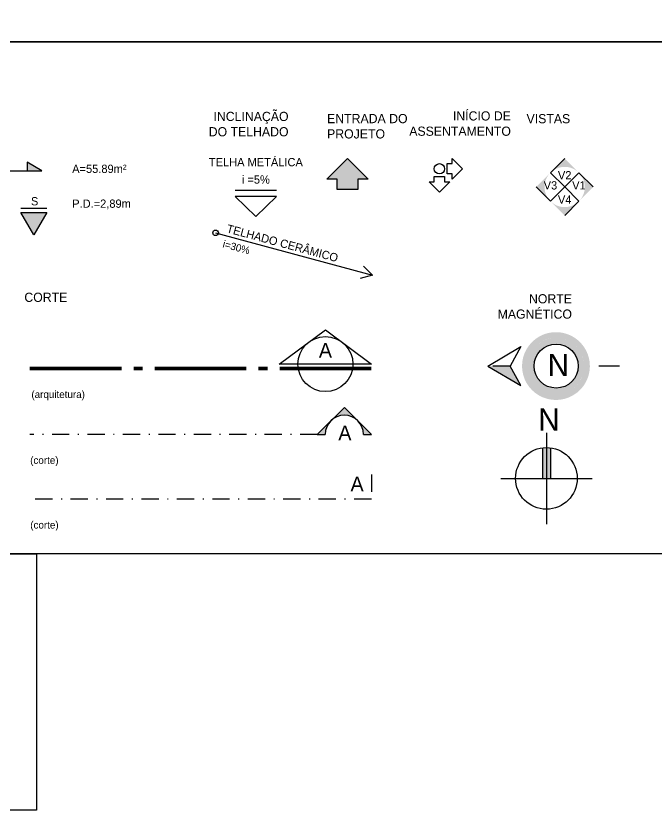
# Model space of a CAD drawing. Header units: centimetres. Extents: x 30244 to 591333, y -111940 to 104227.
# Drawn here: x 40370.5 to 40440.2, y -70881.3 to -70794.8 of the extents above; entities that cross this region are included whole.
import ezdxf
from ezdxf.enums import TextEntityAlignment as Align

# ---------------------------------------------------------------- set-up
doc = ezdxf.new("R2010")
doc.units = ezdxf.units.CM
doc.header["$LTSCALE"] = 4
doc.linetypes.add('DASHDOT', pattern=[25.4, 12.7, -6.35, 0, -6.35])
doc.layers.add('B-CORTE', color=4, linetype='DASHDOT')
doc.layers.add('B-SIMBOLOS', color=2, linetype='Continuous')
doc.layers.add('C-TEXTO-01', color=2, linetype='Continuous', lineweight=20)
doc.layers.add('C-TEXTO-03', color=2, linetype='Continuous', lineweight=20)
doc.styles.add('RSA', font='arial.ttf')
doc.styles.add('S0', font='ERASDEMI.TTF')
doc.styles.add('S2', font='romans.shx', dxfattribs={"height": 0.2})
doc.styles.add('Símbolos', font='ERASLGHT.TTF')

# ---------------------------------------------------------------- blocks, each defined once
blk = doc.blocks.new('*U42')
blk.add_hatch(color=256).paths.add_polyline_path([(0.485, 0.485), (0.97, 0), (0.485, -0.485, 0.414214)])
for p, q in [((0.485, 0.485), (0, 0)), ((0.97, 0), (0.485, 0.485)), ((0, 0), (0.485, -0.485))]:
    blk.add_line(p, q)
at = {"layer": 'B-SIMBOLOS', "style": 'S2'}
blk.add_attdef('V1-V2-V3-V4', text='', height=0.2, dxfattribs=at).set_placement((0.485, -0.086), align=Align.CENTER)
blk = doc.blocks.new('*U29')
blk.add_hatch(color=256).paths.add_polyline_path([(0.485, -0.485), (0, -0.97), (-0.485, -0.485, 0.414214)])
for p, q in [((0, 0), (-0.485, -0.485)), ((0.485, -0.485), (0, 0)), ((0, -0.97), (0.485, -0.485))]:
    blk.add_line(p, q)
at = {"layer": 'B-SIMBOLOS', "style": 'S2'}
blk.add_attdef('V1-V2-V3-V4', text='', height=0.2, dxfattribs=at).set_placement((0, -0.571), align=Align.CENTER)
blk = doc.blocks.new('*U30')
blk.add_hatch(color=256).paths.add_polyline_path([(-0.485, -0.485), (-0.97, 0), (-0.485, 0.485, 0.414214)])
for p, q in [((0, 0), (-0.485, 0.485)), ((-0.485, -0.485), (0, 0)), ((-0.97, 0), (-0.485, -0.485))]:
    blk.add_line(p, q)
at = {"layer": 'B-SIMBOLOS', "style": 'S2'}
blk.add_attdef('V1-V2-V3-V4', text='', height=0.2, dxfattribs=at).set_placement((-0.485, -0.086), align=Align.CENTER)
blk = doc.blocks.new('*U31')
blk.add_hatch(color=256).paths.add_polyline_path([(-0.485, 0.485), (0, 0.97), (0.485, 0.485, 0.414214)])
for p, q in [((0, 0.97), (-0.485, 0.485)), ((-0.485, 0.485), (0, 0)), ((0, 0), (0.485, 0.485))]:
    blk.add_line(p, q)
at = {"layer": 'B-SIMBOLOS', "style": 'S2'}
blk.add_attdef('V1-V2-V3-V4', text='', height=0.2, dxfattribs=at).set_placement((0, 0.399), align=Align.CENTER)
blk = doc.blocks.new('*U33')
blk.add_line((-0.45, 0.573), (0.45, 0.573))
blk.add_lwpolyline([(0, 0), (0.45, 0.433), (-0.45, 0.433)], close=True)
at = {"style": 'S2'}
for tag, p in [('COBERTURA', (0, 1.092)), ('INCLINAÇÃO', (0, 0.713))]:
    blk.add_attdef(tag, text='', height=0.2, dxfattribs=at).set_placement(p, align=Align.CENTER)
blk = doc.blocks.new('*U48')
blk.add_line((-1779.84, 292.55), (-1792.34, 292.55))
blk.add_lwpolyline([(-1786.09, 279.72), (-1792.34, 290.55), (-1779.84, 290.55)], close=True)
at = {"layer": 'C-TEXTO-01', "style": 'Símbolos'}
blk.add_text('S', height=4, dxfattribs=at).set_placement((-1787.45, 294.03))
blk = doc.blocks.new('A$C114277C9')
h = blk.add_hatch(color=256)
h.dxf.hatch_style = 1
h.paths.add_polyline_path([(852, 148), (852, 0), (1109, 0)])
for p, q in [((1109, 0), (852, 148)), ((852, 148), (852, 0)), ((0, 0), (1109, 0))]:
    blk.add_line(p, q)
blk = doc.blocks.new('SENTIDO INCL')
for p, q in [((0, 0), (295, 0)), ((295, 0), (275.1, 11.5)), ((295, 0), (275.1, -11.5))]:
    blk.add_line(p, q)
blk.add_circle((0, 0), 5)
at = {"color": 7, "style": 'RSA'}
for tag, p in [('SENTIDO', (17.9, 6)), ('INCLINAÇÃO', (18.3, -22.1))]:
    blk.add_attdef(tag, p, '', height=15, dxfattribs=at)
blk = doc.blocks.new('*U28')
for p, q in [((-0.5, 0.25), (0, 0.75)), ((0, 0.75), (0.5, 0.25)), ((-0.25, 0.25), (-0.5, 0.25)), ((-0.25, 0), (-0.25, 0.25)), ((0.5, 0.25), (0.25, 0.25)), ((0.25, 0.25), (0.25, 0)), ((0.25, 0), (-0.25, 0))]:
    blk.add_line(p, q)
blk = doc.blocks.new('*U41')
for p, q in [((0.312, 0.25), (0.562, 0)), ((0.312, 0.125), (0.312, 0.25)), ((0.187, -0.125), (0.187, 0.125)), ((0.187, 0.125), (0.312, 0.125)), ((0.562, 0), (0.312, -0.25)), ((-0.125, -0.313), (-0.125, -0.187)), ((-0.125, -0.187), (0.125, -0.187)), ((0.125, -0.187), (0.125, -0.313)), ((0.312, -0.125), (0.187, -0.125)), ((0.312, -0.25), (0.312, -0.125)), ((0, -0.562), (-0.25, -0.313)), ((-0.25, -0.313), (-0.125, -0.313)), ((0.25, -0.313), (0, -0.562)), ((0.125, -0.313), (0.25, -0.313))]:
    blk.add_line(p, q)
blk.add_circle((0, 0), 0.125)
blk = doc.blocks.new('*U40')
blk.add_lwpolyline([(40.25, 5.28), (46.53, 0.6), (33.97, 0.6)], close=True)
at = {"ltscale": 0.7, "const_width": 0.5}
for points in [[(12.5, 0), (0, 0)], [(15.37, 0), (14.12, 0)], [(29.5, 0), (17, 0)], [(32.37, 0), (31.12, 0)], [(46.5, 0), (34, 0)]]:
    blk.add_lwpolyline(points, dxfattribs=at)
blk.add_circle((40.25, 0.6), 3.75)
at = {"style": 'S0'}
blk.add_attdef('LETRA_CORTE', text='', height=2, dxfattribs=at).set_placement((40.25, 2.48), align=Align.MIDDLE_CENTER)
blk = doc.blocks.new('A$C7EF14637')
at = {"layer": 'B-SIMBOLOS'}
h = blk.add_hatch(color=251, dxfattribs=at)
h.dxf.hatch_style = 1
h.set_gradient(color1=(90, 98, 114), color2=(235, 235, 235), tint=0.01, name='INVCYLINDER')
h.paths.add_polyline_path([(48.32, -14.64, 1), (25.76, 14.63, 1)])
h.paths.add_polyline_path([(27.68, 12.14, -1), (46.4, -12.15, -1)], flags=16)
h.paths.add_polyline_path([(29.67, 9.56, -1), (44.42, -9.58, -1)], flags=0)
h.paths.add_polyline_path([(35.01, -8.05), (33.9, -6.62), (37.87, 5.17), (29.68, -1.14), (28.69, 0.14), (39.1, 8.16), (40.16, 6.77), (36.19, -5.04), (44.39, 1.29), (45.41, -0.04)], flags=0)
h = blk.add_hatch(color=251, dxfattribs=at)
h.dxf.hatch_style = 1
h.set_gradient(color1=(90, 98, 114), color2=(235, 235, 235), tint=0.01, name='INVCYLINDER')
h.paths.add_polyline_path([(46.4, -12.15, 1), (27.68, 12.14, 1)])
h.paths.add_polyline_path([(29.67, 9.56, -1), (44.42, -9.58, -1)], flags=16)
h.paths.add_polyline_path([(35.01, -8.05), (33.9, -6.62), (37.87, 5.17), (29.68, -1.14), (28.69, 0.14), (39.1, 8.16), (40.16, 6.77), (36.19, -5.04), (44.39, 1.29), (45.41, -0.04)], flags=0)
blk.add_hatch(color=256, dxfattribs=at).paths.add_polyline_path([(0, 0), (17.83, -10.63), (12.08, 0)])
for p, q in [((0, 0), (17.83, 10.63)), ((17.83, 10.63), (12.08, 0)), ((0, 0), (17.83, -10.63)), ((12.08, 0), (2.63, 0)), ((17.83, -10.63), (12.08, 0)), ((71.68, 0), (60.42, 0))]:
    blk.add_line(p, q, dxfattribs=at)
blk.add_circle((37.16, -0.02), 11.99, dxfattribs=at)
at = {"layer": 'C-TEXTO-03', "insert": (32.52, 6.64), "char_height": 12, "width": 11.9206, "attachment_point": 1, "style": 'Símbolos'}
blk.add_mtext('N', dxfattribs=at)
blk = doc.blocks.new('A$C6AB97AFF')
at = {"layer": 'B-SIMBOLOS'}
h = blk.add_hatch(color=252, dxfattribs=at)
h.set_gradient(color1=(132, 132, 132), one_color=1, tint=1, name='INVCURVED')
h.paths.add_polyline_path([(2.19, 16.65, 0.032761), (0, 16.79), (0, 0), (2.19, 0)])
h.paths.add_polyline_path([(0, 16.79, 0.032761), (-2.19, 16.65), (-2.19, 0), (0, 0)])
for p, q in [((0, 24.86), (0, -24.86)), ((-2.19, 16.65), (-2.19, 0)), ((2.19, 16.65), (2.19, 0)), ((-24.86, 0), (24.86, 0))]:
    blk.add_line(p, q, dxfattribs=at)
blk.add_circle((0, 0), 16.79, dxfattribs=at)
at = {"layer": 'C-TEXTO-03', "insert": (-4.41, 38.08), "char_height": 12, "width": 11.9206, "attachment_point": 1, "style": 'Símbolos'}
blk.add_mtext('N', dxfattribs=at)
blk = doc.blocks.new('A$C4B335074')
at = {"layer": 'B-CORTE', "linetype": 'Continuous'}
h = blk.add_hatch(color=256, dxfattribs=at)
h.paths.add_polyline_path([(14.71, 14.71), (7.35, 7.35, -0.414214), (22.06, 7.35)])
h.paths.add_polyline_path([(22.06, 7.35, -0.198912), (25.11, 0), (29.42, 0)])
h.paths.add_polyline_path([(7.35, 7.35), (0, 0), (4.31, 0, -0.198912)])
for p, q in [((14.71, 14.71), (0, 0)), ((29.42, 0), (14.71, 14.71)), ((0, 0), (4.31, 0)), ((25.11, 0), (29.42, 0))]:
    blk.add_line(p, q, dxfattribs=at)
at = {"layer": 'B-CORTE', "linetype": 'Continuous', "ltscale": 0.4}
blk.add_arc((14.71, 0), 10.4, 0, 180, dxfattribs=at)

msp = doc.modelspace()

# ---------------------------------------------------------------- hatches: boundary and pattern name
at = {"layer": 'B-SIMBOLOS'}
h = msp.add_hatch(color=256, dxfattribs=at)
h.dxf.hatch_style = 1
h.paths.add_polyline_path([(40406.604, -70810.346), (40404.354, -70812.596), (40405.479, -70812.596), (40405.479, -70813.721), (40407.729, -70813.721), (40407.729, -70812.596), (40408.854, -70812.596)])
h = msp.add_hatch(color=256, dxfattribs=at)
h.dxf.hatch_style = 1
h.paths.add_polyline_path([(40373.827, -70816.238), (40371.015, -70816.238), (40372.421, -70818.673)])

# ---------------------------------------------------------------- linework, layer by layer
at = {"layer": 'B-CORTE', "ltscale": 0.037}
msp.add_line((40403.307, -70840.4), (40371.99, -70840.4), dxfattribs=at)
msp.add_lwpolyline([(40409.19, -70844.772), (40409.19, -70847.447), (40371.99, -70847.447)], dxfattribs=at)
at = {"layer": 'DEFPOINTS', "color": 9}
for points in [[(40300.736, -70686), (40588.696, -70686), (40588.696, -70797.623), (40300.736, -70797.623)], [(40300.736, -70797.623), (40444.716, -70797.623), (40444.716, -70853.434), (40300.736, -70853.434)], [(40300.736, -70853.434), (40372.726, -70853.434), (40372.726, -70881.34), (40300.736, -70881.34)]]:
    msp.add_lwpolyline(points, close=True, dxfattribs=at)

# ---------------------------------------------------------------- block references
at = {"layer": 'B-CORTE', "xscale": 0.2000000000007276, "yscale": 0.2000000000007276, "zscale": 0.2000000000007276}
msp.add_blockref('A$C4B335074', (40403.307, -70840.4), dxfattribs=at)
at = {"layer": 'B-SIMBOLOS'}
ref = msp.add_blockref('*U33', (40396.614, -70816.655), dxfattribs=dict(at, xscale=5, yscale=5, zscale=5))
ref.add_attrib('COBERTURA', 'TELHA METÁLICA', dxfattribs={"layer": 'C-TEXTO-01', "height": 0.9, "style": 'Símbolos'}).set_placement((40396.614, -70811.194), align=Align.CENTER)
ref.add_attrib('INCLINAÇÃO', 'i =5%', dxfattribs={"layer": 'C-TEXTO-01', "height": 0.9, "style": 'Símbolos'}).set_placement((40396.614, -70813.089), align=Align.CENTER)
for name, p, xscale, yscale, zscale in [('*U28', (40406.604, -70813.721), 4.5, 4.5, 4.5), ('*U41', (40416.604, -70811.471), 4.5, 4.5, 4.5), ('A$C114277C9', (40366.374, -70811.685), 0.006249999998544808, 0.006249999998544808, 0.006249999998544808), ('*U48', (40774.292, -70881.611), 0.2249999999985448, 0.2249999999985448, 0.2249999999985448)]:
    msp.add_blockref(name, p, dxfattribs=dict(at, xscale=xscale, yscale=yscale, zscale=zscale))
ref = msp.add_blockref('*U31', (40430.251, -70813.45), dxfattribs=dict(at, xscale=3.200000000000728, yscale=3.200000000000728, zscale=3.200000000000728))
ref.add_attrib('V1-V2-V3-V4', 'V2', dxfattribs={"layer": 'C-TEXTO-01', "height": 0.9, "style": 'Símbolos'}).set_placement((40430.251, -70812.172), align=Align.MIDDLE_CENTER)
ref = msp.add_blockref('*U30', (40430.251, -70813.45), dxfattribs=dict(at, xscale=3.200000000000728, yscale=3.200000000000728, zscale=3.200000000000728))
ref.add_attrib('V1-V2-V3-V4', 'V3', dxfattribs={"layer": 'C-TEXTO-01', "height": 0.9, "style": 'Símbolos'}).set_placement((40428.7, -70813.723), align=Align.CENTER)
ref = msp.add_blockref('*U42', (40430.251, -70813.45), dxfattribs=dict(at, xscale=3.200000000000728, yscale=3.200000000000728, zscale=3.200000000000728))
ref.add_attrib('V1-V2-V3-V4', 'V1', dxfattribs={"layer": 'C-TEXTO-01', "height": 0.9, "style": 'Símbolos'}).set_placement((40431.803, -70813.723), align=Align.CENTER)
ref = msp.add_blockref('*U29', (40430.251, -70813.45), dxfattribs=dict(at, xscale=3.200000000000728, yscale=3.200000000000728, zscale=3.200000000000728))
ref.add_attrib('V1-V2-V3-V4', 'V4', dxfattribs={"layer": 'C-TEXTO-01', "height": 0.9, "style": 'Símbolos'}).set_placement((40430.251, -70815.275), align=Align.CENTER)
ref = msp.add_blockref('SENTIDO INCL', (40392.225, -70818.443), dxfattribs=dict(at, xscale=0.05999999999893461, yscale=0.05999999999893461, zscale=0.05999999999893461, rotation=344.8662196918109))
ref.add_attrib('INCLINAÇÃO', 'i=30%', (40392.936, -70820.01), dxfattribs={"layer": 'C-TEXTO-01', "height": 0.8, "rotation": 344.86622, "style": 'Símbolos'})
ref.add_attrib('SENTIDO', 'TELHADO CERÂMICO', (40393.354, -70818.378), dxfattribs={"layer": 'C-TEXTO-01', "height": 0.9, "rotation": 344.86622, "style": 'Símbolos'})
ref = msp.add_blockref('*U40', (40371.99, -70833.225), dxfattribs=dict(at, xscale=0.7999999999992724, yscale=0.7999999999992724, zscale=0.7999999999992724))
ref.add_attrib('LETRA_CORTE', 'A', dxfattribs={"layer": 'C-TEXTO-01', "lineweight": -2, "height": 1.6, "style": 'Símbolos'}).set_placement((40404.19, -70831.245), align=Align.MIDDLE_CENTER)
at = {"layer": 'C-TEXTO-03', "xscale": 0.2000000000007276, "yscale": 0.2000000000007276, "zscale": 0.2000000000007276}
for name, p in [('A$C7EF14637', (40421.891, -70832.96)), ('A$C6AB97AFF', (40428.26, -70845.199))]:
    msp.add_blockref(name, p, dxfattribs=at)

# ---------------------------------------------------------------- texts
at = {"layer": 'C-TEXTO-01', "char_height": 0.9, "attachment_point": 7, "style": 'Símbolos'}
for s, insert in [('A=55.89m²', (40376.606, -70811.932)), ('P.D.=2,89m', (40376.606, -70815.883))]:
    msp.add_mtext(s, dxfattribs=dict(at, insert=insert))
at = {"layer": 'C-TEXTO-01', "char_height": 1.6, "attachment_point": 1, "style": 'Símbolos'}
for insert, width in [((40405.595, -70839.447), 2.48904), ((40406.925, -70845.009), 2.26523)]:
    msp.add_mtext('A', dxfattribs=dict(at, insert=insert, width=width))
at = {"layer": 'DEFPOINTS', "width": 9.02576, "attachment_point": 3, "style": 'Símbolos'}
for s, insert, char_height in [('INCLINAÇÃO\\PDO TELHADO', (40400.172, -70805.263), 1), ('INÍCIO DE \\PASSENTAMENTO', (40424.391, -70805.204), 1), ('\\pxql;ENTRADA DO\\PPROJETO', (40413.395, -70805.497), 1), ('{\\fAvantGarde Bk BT|b0|i0|c0|p34;VISTAS}', (40430.853, -70805.509), 1), ('{\\fAvantGarde Bk BT|b0|i0|c0|p34;CORTE }', (40376.076, -70824.968), 1), ('NORTE MAGNÉTICO', (40431.043, -70825.131), 1), ('{\\fAvantGarde Bk BT|b0|i0|c0|p34;(arquitetura)}', (40377.991, -70835.643), 0.8), ('{\\fAvantGarde Bk BT|b0|i0|c0|p34;(corte)}', (40375.121, -70842.818), 0.8), ('{\\fAvantGarde Bk BT|b0|i0|c0|p34;(corte)}', (40375.13, -70849.864), 0.8)]:
    msp.add_mtext(s, dxfattribs=dict(at, insert=insert, char_height=char_height))

doc.saveas('drawing.dxf')
